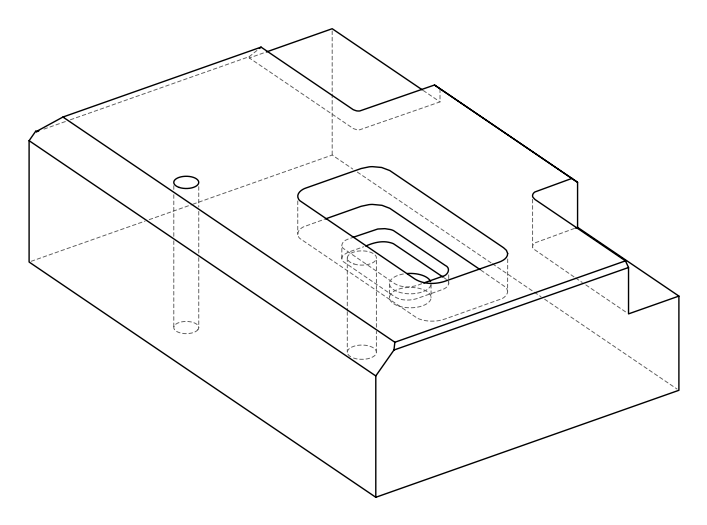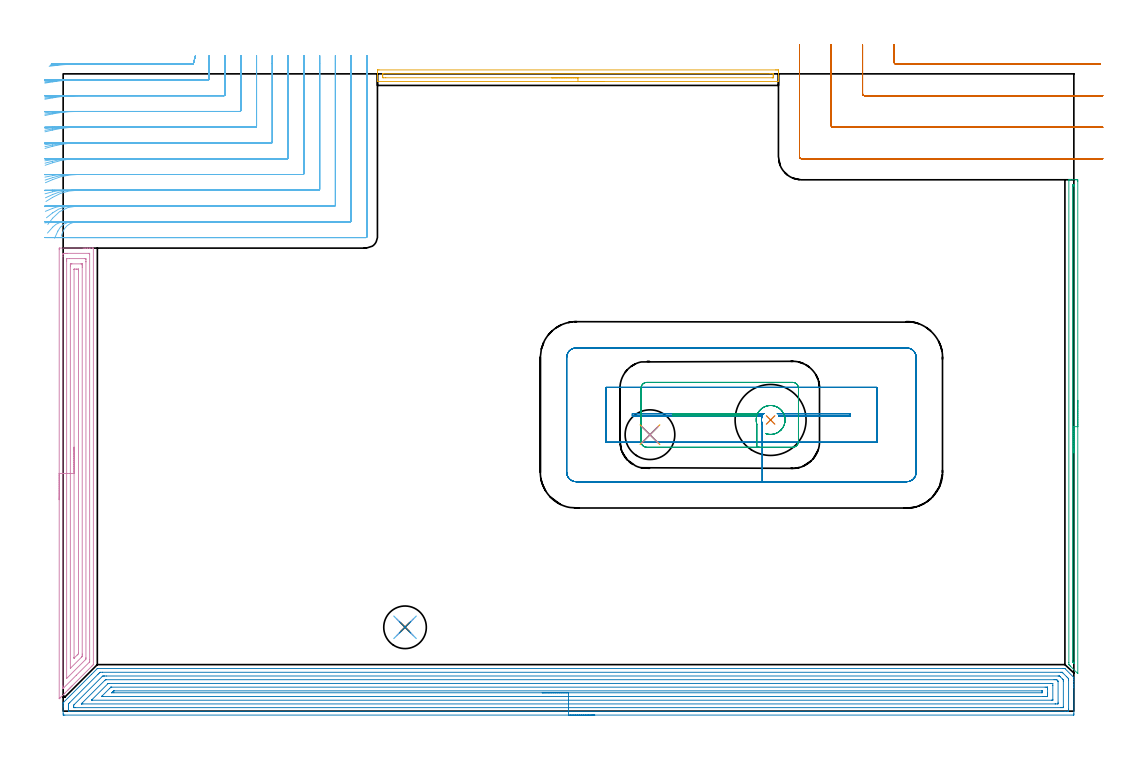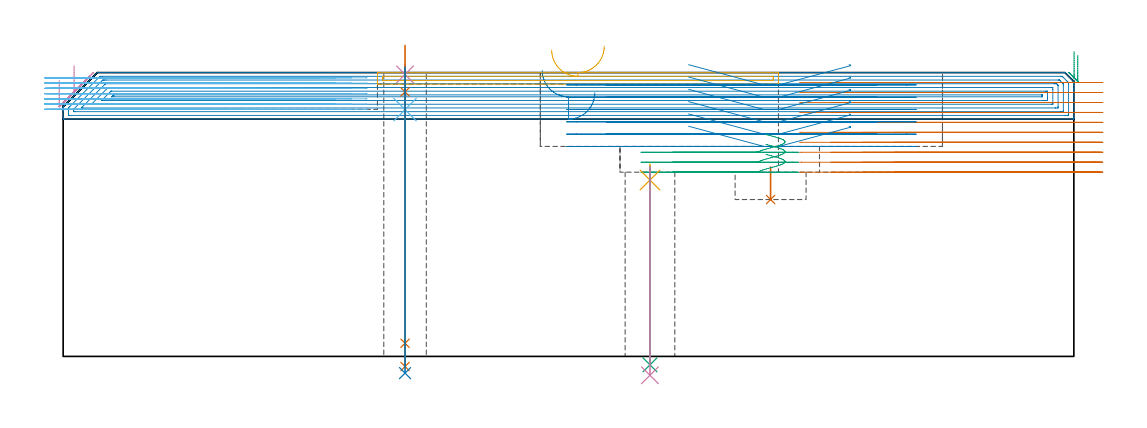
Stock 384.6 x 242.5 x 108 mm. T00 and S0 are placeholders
(PLAN: 16 operations, 11 tool changes, 82.8 min)
(1 INDEXABLE_INSERT_DRILL_BLIND_HOLE_FROM_SOLID | STEP1POCKET | UGT0302_006 | 0.06 min | 27630 mm3)
(2 AREA_MILL | FG_CHAMFER_SURFACE | UGT0205_001 | 21.48 min | 60246 mm3)
(3 AREA_MILL_1 | FG_CHAMFER_SURFACE_1 | UGT0205_001 | 3.13 min | 1088 mm3)
(4 AREA_MILL_2 | FG_CHAMFER_SURFACE_2 | UGT0205_001 | 6.86 min | 14331 mm3)
(5 AREA_MILL_3 | FG_CHAMFER_SURFACE_3 | UGT0205_001 | 2.61 min | 1537 mm3)
(6 MILL_CORNER_NOTCH_RECTANGULAR | CORNER_NOTCH_RECTANGULAR | UGT0201_126 | Follow Part, ap 2, ae 75% | 23.16 min | 110356 mm3)
(7 MILL_CORNER_NOTCH_RECTANGULAR_1 | CORNER_NOTCH_RECTANGULAR_1 | NXT0201_012 | Follow Part, ap 4, ae 75% | 10.89 min | 171018 mm3)
(8 MILL_RECTANGULAR_POCKET | POCKET_RECTANGULAR_STRAIGHT | UGT0201_136 | Follow Part, ap 5, ae 75% | 10.97 min | 284326 mm3)
(9 MILL_RECTANGULAR_POCKET_1 | POCKET_RECTANGULAR_STRAIGHT_1 | NXT0201_012 | Follow Part, ap 4, ae 75% | 1.79 min | 23810 mm3)
(10 SPOT_DRILL | STEP1HOLE | NXT0321_9005460120000 | 0.03 min | 35 mm3)
(11 SPOT_DRILL_1 | STEP1HOLE_1 | NXT0321_9005460120000 | 0.06 min | 228 mm3)
(12 DRILL_BLIND_HOLE_INTO_CENTER | STEP1HOLE | NXT0301_065 | 0.07 min | 898 mm3)
(13 GUN_DRILL_THROUGH_HOLE | STEP1HOLE | UGT0307_007 | 0.59 min | 7535 mm3)
(14 DRILL_TO_ENLARGE_THROUGH_HOLE | STEP1HOLE | UGT0301_286 | 0.47 min | 13749 mm3)
(15 DRILL_THROUGH_HOLE_INTO_CENTER | STEP1HOLE_1 | NXT0301_065 | 0.31 min | 4729 mm3)
(16 DRILL_TO_ENLARGE_THROUGH_HOLE_1 | STEP1HOLE_1 | UGT0301_257 | 0.33 min | 14749 mm3)
(TOOL UGT0302_006 | Indexable Insert Drill 27mm | D27 PA180 FL50 Z2)
(TOOL UGT0205_001 | Chamfer Mill 20 x 3 x 45 deg. | D20 FL50 Z2)
(TOOL UGT0201_126 | Carbide End Mill 8.0 | D8 FL15 Z4)
(TOOL NXT0201_012 | ENDMILL 16mm [2P460-1600-NA 1630] | D16 FL38 Z6)
(TOOL UGT0201_136 | Carbide End Mill 20.0 | D20 FL30 Z4)
(TOOL NXT0321_9005460120000 | NC Spot Drill, 142deg, 12mm, Carbide, Uncoated | D12 PA142 FL30 Z2)
(TOOL NXT0301_065 | Carbide Drill 9.4mm [860.1-0940-075A1-MM 2214] | D9.4 PA140 FL98 Z2)
(TOOL UGT0307_007 | Gun Drill 10 mm | D10 PA130 FL24 Z1)
(TOOL UGT0301_286 | Twist Drill 16.2 mm | D16.2 PA118 FL125 Z2)
(TOOL UGT0301_257 | Twist Drill 18.9 mm | D18.9 PA118 FL135 Z2)
(OP 1 INDEXABLE_INSERT_DRILL_BLIND_HOLE_FROM_SOLID)
G17 G21 G94 G90
T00 M6
G54
G17 G0 G90 X269.2 Y110.8 S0 M3
G43 Z118. H0
G94 G81 G98 Z59.7 F250. R72.1
G80
M5
M2
(OP 2 AREA_MILL)
G17 G21 G94 G90
T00 M6
G54
G17 G0 G90 X202.3 Y-1.5 S1061 M3
G43 Z118. H0
Z100.3
G94 G1 X202.262 Z99.428 F250.
X202.148 Z98.563
X201.959 Z97.712
X201.697 Z96.88
X201.363 Z96.074
X200.96 Z95.3
X200.491 Z94.564
X199.96 Z93.872
X199.371 Z93.229
X198.728 Z92.64
X198.036 Z92.108
X197.3 Z91.64
X196.526 Z91.237
X195.72 Z90.903
X194.888 Z90.641
X194.036 Z90.452
X193.172 Z90.338
X192.3 Z90.3
X0.622
X0.154 Y-1.495 Z90.302
X0.009 Y-1.491 Z90.305
X0. Y-1.034 Z90.762
Y1.614 Z93.409
Y2.304 Z94.104
Y2.937 Z94.737
Y3.034 Z94.834
X0.01 Y3.201 Z94.994
X0.171 Y3.371 Z95.171
X10.768 Y13.969 Z105.767
X12.975 Y16.175 Z107.974
X12.985 Y16.184 Z107.983
X13.004 Y16.194 Z107.99
X13.132 Y16.2 Z108.
X380.404
X381.196 Y16.194 Z107.992
X381.224 Y16.177 Z107.976
X384.539 Y12.861 Z104.659
X384.59 Y12.799 Z104.596
X384.6 Y12.741 Z104.54
Y12.645 Z104.444
Y12.012 Z103.811
Y11.321 Z103.116
Y10.094 Z101.891
Y9.556 Z101.351
Y8.942 Z100.738
Y-1.034 Z90.764
X384.598 Y-1.305 Z90.493
X384.59 Y-1.492 Z90.306
X384.401 Y-1.499 Z90.299
X192.3 Y-1.5 Z90.3
Y-0.086 Z91.714
X2.409 Y-0.085 Z91.715
X2.341
X2.029 Y-0.079 Z91.721
X2.01 Y0.023 Z91.823
X2.003 Y0.249 Z92.049
X2.001 Y0.731 Z92.531
X2. Y1.135 Z92.935
Y1.614 Z93.414
Y2.017 Z93.817
X2.004 Y2.496 Z94.296
X2.008 Y2.698 Z94.498
X2.01 Y2.747 Z94.547
X2.034 Y2.776 Z94.576
X2.078 Y2.823 Z94.623
X2.409 Y3.159 Z94.959
X2.519 Y3.27 Z95.07
X13.219 Y13.969 Z105.769
X13.621 Y14.368 Z106.168
X14.026 Y14.769 Z106.569
X14.098 Y14.779 Z106.579
X14.919 Y14.785 Z106.585
X14.986 Y14.786 Z106.586
X379.577
X379.99 Y14.784 Z106.584
X380.093 Y14.782 Z106.582
X380.143 Y14.779 Z106.579
X380.168 Y14.771 Z106.571
X380.202 Y14.739 Z106.539
X380.404 Y14.545 Z106.345
X381.864 Y13.086 Z104.886
X382.191 Y12.756 Z104.556
X382.462 Y12.476 Z104.276
X382.59 Y12.336 Z104.136
X382.593 Y12.204 Z104.004
X382.599 Y11.801 Z103.601
Y0.731 Z92.531
X382.597 Y0.33 Z92.13
X382.59 Y-0.069 Z91.731
X382.191 Y-0.083 Z91.717
X382.123 Y-0.084 Z91.716
X381.298 Y-0.086 Z91.714
X192.3
Y1.328 Z93.128
X4.485 Y1.329 Z93.129
X4.196
X4.1 Y1.331 Z93.131
X4.025 Y1.335 Z93.135
X4.01 Y1.337 Z93.137
X4.006 Y1.365 Z93.165
X4.003 Y1.42 Z93.22
X4.001 Y1.614 Z93.414
X4.002 Y1.805 Z93.605
X4.01 Y2.151 Z93.951
X4.028 Y2.317 Z94.117
X4.195 Y2.496 Z94.296
X14.852 Y13.153 Z104.953
X14.919 Y13.218 Z105.018
X15.076 Y13.364 Z105.164
X15.222 Y13.367 Z105.167
X15.525 Y13.37 Z105.17
X15.813 Y13.371 Z105.171
X16.418
X378.617
X378.906 Y13.369 Z105.169
X379.097 Y13.366 Z105.166
X379.126 Y13.364 Z105.164
X379.138 Y13.355 Z105.155
X379.166 Y13.332 Z105.132
X379.217 Y13.284 Z105.084
X379.415 Y13.086 Z104.886
X380.296 Y12.204 Z104.004
X380.404 Y12.095 Z103.895
X380.59 Y11.899 Z103.699
X380.596 Y11.515 Z103.315
X380.599 Y11.321 Z103.121
X380.6 Y1.614 Z93.414
X380.599 Y1.421 Z93.221
X380.593 Y1.356 Z93.156
X380.59 Y1.337 Z93.137
X380.582 Y1.335 Z93.135
X380.548 Y1.332 Z93.132
X380.404 Y1.33 Z93.13
X379.799 Y1.328 Z93.128
X379.51
X192.3
Y2.743 Z94.543
X7.52
X7.174 Y2.747 Z94.547
X6.947 Y2.75 Z94.55
X6.916 Y2.756 Z94.556
X6.941 Y2.785 Z94.585
X6.995 Y2.843 Z94.643
X7.071 Y2.922 Z94.722
X7.204 Y3.055 Z94.855
X15.813 Y11.663 Z103.463
X16.089 Y11.931 Z103.731
X16.11 Y11.949 Z103.749
X16.144 Y11.952 Z103.752
X16.224 Y11.955 Z103.755
X16.385 Y11.957 Z103.757
X377.08
X377.723 Y11.953 Z103.753
X377.98 Y11.95 Z103.75
X378.096 Y11.943 Z103.743
X378.253 Y11.795 Z103.595
X378.329 Y11.721 Z103.521
X378.372 Y11.677 Z103.477
X378.454 Y11.59 Z103.39
X378.59 Y11.44 Z103.24
X378.599 Y11.339 Z103.139
X378.6 Y11.321 Z103.121
Y3.379 Z95.179
X378.59 Y2.946 Z94.746
X378.573 Y2.75 Z94.55
X378.363 Y2.747 Z94.547
X377.723 Y2.743 Z94.543
X377.474
X192.3
Y4.157 Z95.957
X11.028 Y4.158 Z95.958
X10.887 Y4.159 Z95.959
X10.776 Y4.163 Z95.963
X10.77 Y4.164 Z95.964
Y4.167 Z95.967
X10.781 Y4.181 Z95.981
X10.86 Y4.261 Z96.061
X11.101 Y4.502 Z96.302
X17.037 Y10.439 Z102.239
X17.101 Y10.5 Z102.3
X17.129 Y10.524 Z102.324
X17.142 Y10.532 Z102.332
X17.179 Y10.536 Z102.336
X17.389 Y10.541 Z102.341
X17.495 Y10.543 Z102.343
X375.936
X376.042 Y10.541 Z102.341
X376.253 Y10.536 Z102.336
X376.59 Y10.526 Z102.326
X376.592 Y10.439 Z102.239
X376.599 Y9.784 Z101.584
Y4.488 Z96.288
X376.596 Y4.261 Z96.061
X376.593 Y4.18 Z95.98
X376.591 Y4.166 Z95.966
X376.499 Y4.162 Z95.962
X376.359 Y4.159 Z95.959
X376.147 Y4.157 Z95.957
X376.042
X192.3
Y5.571 Z97.371
X15.152
X14.919 Y5.572 Z97.372
X14.825 Y5.574 Z97.374
X14.716 Y5.578 Z97.378
X14.642 Y5.583 Z97.383
X14.708 Y5.653 Z97.453
X14.809 Y5.759 Z97.559
X14.919 Y5.872 Z97.672
X14.997 Y5.949 Z97.749
X17.6 Y8.553 Z100.353
X17.721 Y8.674 Z100.474
X18.107 Y9.055 Z100.855
X18.166 Y9.109 Z100.909
X18.182 Y9.122 Z100.922
X18.207 Y9.124 Z100.924
X18.263 Y9.127 Z100.927
X18.494 Y9.128 Z100.928
X373.688 Y9.129 Z100.929
X374.149 Y9.128 Z100.928
X374.585 Y9.125 Z100.925
X374.59 Y9.122 Z100.922
X374.597 Y9.114 Z100.914
X374.599 Y8.674 Z100.474
X374.6 Y8.228 Z100.028
Y6.909 Z98.709
X374.599 Y6.464 Z98.264
X374.597 Y6.026 Z97.826
X374.593 Y5.588 Z97.388
X374.149 Y5.578 Z97.378
X373.714 Y5.574 Z97.374
X373.255 Y5.572 Z97.372
X372.822 Y5.571 Z97.371
X192.3
Y6.985 Z98.785
X19.31 Y6.986 Z98.786
X18.556 Y6.991 Z98.791
X18.494 Y6.992 Z98.792
Y6.993 Z98.793
Y6.996 Z98.796
X18.894 Y7.396 Z99.196
X19.016 Y7.516 Z99.316
X19.155 Y7.65 Z99.45
X19.209 Y7.7 Z99.5
X19.255 Y7.708 Z99.508
X19.351 Y7.713 Z99.513
X19.387 Y7.714 Z99.514
X372.362
X372.441 Y7.713 Z99.513
X372.551 Y7.708 Z99.508
X372.591 Y7.7 Z99.5
X372.595 Y7.678 Z99.478
X372.597 Y7.652 Z99.452
X372.6 Y7.556 Z99.356
X372.598 Y7.232 Z99.032
X372.595 Y7.115 Z98.915
X372.59 Y7.037 Z98.837
X372.583 Y6.992 Z98.792
X372.284 Y6.985 Z98.785
X192.3
X191.428 Z98.823
X190.563 Z98.937
X189.712 Z99.126
X188.88 Z99.388
X188.074 Z99.722
X187.3 Z100.125
X186.564 Z100.594
X185.872 Z101.125
X185.229 Z101.714
X184.64 Z102.357
X184.108 Z103.05
X183.64 Z103.785
X183.237 Z104.559
X182.903 Z105.365
X182.641 Z106.197
X182.452 Z107.049
X182.338 Z107.914
X182.3 Z108.785
G0 Z118.
M5
M2
(OP 3 AREA_MILL_1)
G17 G21 G94 G90
T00 M6
G54
G17 G0 G90 X386.1 Y118.25 S1061 M3
G43 Z118. H0
Z114.6
G94 G1 Y118.212 Z113.728 F250.
Y118.098 Z112.864
Y117.909 Z112.012
Y117.647 Z111.18
Y117.313 Z110.374
Y116.91 Z109.6
Y116.442 Z108.864
Y115.91 Z108.172
Y115.321 Z107.529
Y114.678 Z106.94
Y113.986 Z106.408
Y113.25 Z105.94
Y112.476 Z105.537
Y111.67 Z105.203
Y110.838 Z104.941
Y109.986 Z104.752
Y109.122 Z104.638
Y108.25 Z104.6
X386.099 Y14.469 Z104.601
X386.093 Y14.307 Z104.607
X383.251 Y17.148 Z107.447
X383.085 Y17.313 Z107.61
X382.805 Y17.595 Z107.892
X382.705 Y17.698 Z107.991
X382.7 Y18.488 Z108.
Y202.031
X382.702 Y202.19 Z107.988
X382.843 Y202.198 Z107.849
X382.991 Y202.2 Z107.709
X383.299 Z107.4
X383.962 Z106.733
X385.17 Z105.527
X385.715 Y202.195 Z104.979
X386.091 Y202.19 Z104.604
X386.096 Y201.973 Z104.601
X386.099 Y201.585
X386.1 Y108.25 Z104.6
X384.686 Z106.014
X384.685 Y18.488 Z106.015
X384.683 Y18.258 Z106.017
X384.681 Y18.201 Z106.019
X384.68 Y18.186 Z106.02
X384.67 Y18.191 Z106.03
X384.614 Y18.243 Z106.086
X384.363 Y18.488 Z106.337
X384.257 Y18.598 Z106.443
X384.129 Y18.732 Z106.571
X384.121 Y18.814 Z106.579
X384.116 Y19.139 Z106.584
X384.115 Y19.225 Z106.585
Y199.798
X384.117 Y200.089 Z106.583
X384.119 Y200.161 Z106.581
X384.121 Y200.189 Z106.579
X384.138 Y200.192 Z106.562
X384.203 Y200.196 Z106.497
X384.445 Y200.199 Z106.255
X384.62 Y200.197 Z106.08
X384.651 Y200.195 Z106.049
X384.678 Y200.19 Z106.022
X384.68 Y200.15 Z106.02
X384.684 Y199.955 Z106.016
X384.685 Y199.798 Z106.015
X384.686 Y199.643 Z106.014
Y108.25
Y107.378 Z106.052
Y106.514 Z106.166
Y105.662 Z106.355
Y104.83 Z106.617
Y104.024 Z106.951
Y103.25 Z107.354
Y102.514 Z107.823
Y101.822 Z108.354
Y101.179 Z108.943
Y100.59 Z109.586
Y100.058 Z110.278
Y99.59 Z111.014
Y99.187 Z111.788
Y98.853 Z112.594
Y98.591 Z113.426
Y98.402 Z114.278
Y98.288 Z115.143
Y98.25 Z116.014
G0 Z118.
M5
M2
(OP 4 AREA_MILL_2)
G17 G21 G94 G90
T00 M6
G54
G17 G0 G90 X-1.5 Y80.45 S1061 M3
G43 Z118. H0
Z105.
G94 G1 Y80.488 Z104.128 F250.
Y80.602 Z103.264
Y80.791 Z102.412
Y81.053 Z101.58
Y81.387 Z100.774
Y81.79 Z100.
Y82.258 Z99.264
Y82.79 Z98.572
Y83.379 Z97.929
Y84.022 Z97.34
Y84.714 Z96.809
Y85.45 Z96.34
Y86.224 Z95.937
Y87.03 Z95.603
Y87.862 Z95.341
Y88.714 Z95.152
Y89.578 Z95.038
Y90.45 Z95.
Y175.605
X-1.494 Y176.126 Z95.003
X-1.491 Y176.19 Z95.006
X-1.421 Y176.2 Z95.076
X7.627 Z104.122
X8.21 Z104.708
X8.503 Z104.999
X9.086 Z105.583
X9.378 Z105.874
X9.963 Z106.462
X10.254 Z106.753
X11.13 Z107.629
X11.253 Z107.752
X11.379 Y176.197 Z107.871
X11.498 Y176.19 Z107.989
X11.5 Y176.051 Z108.
Y17.778
X11.495 Y17.706 Z107.99
X11.454 Y17.653 Z107.951
X11.132 Y17.332 Z107.632
X10.993 Y17.194 Z107.493
X3.384 Y9.583 Z99.882
X3.249 Y9.447 Z99.745
X3.112 Y9.311 Z99.61
X2.954 Y9.153 Z99.452
X2.811 Y9.009 Z99.306
X2.662 Y8.861 Z99.16
X2.524 Y8.723 Z99.022
X2.373 Y8.571 Z98.868
X2.217 Y8.416 Z98.714
X2.094 Y8.293 Z98.592
X1.935 Y8.133 Z98.43
X1.771 Y7.97 Z98.269
X1.664 Y7.863 Z98.162
X0.622 Y6.821 Z97.12
X0.434 Y6.632 Z96.93
X-0.18 Y6.02 Z96.32
X-0.905 Y5.295 Z95.594
X-1.083 Y5.117 Z95.417
X-1.202 Y4.998 Z95.298
X-1.354 Y4.849 Z95.146
X-1.493 Y4.719 Z95.006
X-1.5 Y4.849 Z95.
Y90.45
X-0.086 Z96.414
Y172.93
X-0.085 Y173.65 Z96.415
X-0.083 Y173.822 Z96.417
X-0.079 Y174.173 Z96.421
X0.259 Y174.191 Z96.759
X0.622 Y174.197 Z97.122
X1.126 Y174.2 Z97.626
X1.497 Z97.997
X9.883 Z106.383
X10.029 Y174.197 Z106.529
X10.055 Y174.195 Z106.555
X10.076 Y174.191 Z106.576
X10.079 Y174.16 Z106.579
X10.084 Y173.995 Z106.584
X10.085 Y173.822 Z106.585
X10.086 Y19.562 Z106.586
X10.083 Y18.843 Z106.583
X10.08 Y18.757 Z106.58
X10.078 Y18.74 Z106.578
X10.065 Y18.722 Z106.565
X10.018 Y18.67 Z106.518
X5. Y13.65 Z101.5
X0.211 Y8.861 Z96.711
X0.035 Y8.688 Z96.535
X-0.026 Y8.63 Z96.474
X-0.074 Y8.587 Z96.426
X-0.079 Y8.684 Z96.421
X-0.083 Y8.861 Z96.417
X-0.085 Y9.28 Z96.415
X-0.086 Y9.582 Z96.414
Y90.45
X1.329 Z97.829
Y171.147
X1.33 Y171.318 Z97.83
X1.336 Y172.039 Z97.836
X1.346 Y172.193 Z97.846
X2.373 Y172.2 Z98.873
X8.346 Y172.199 Z104.846
X8.503 Y172.195 Z105.003
X8.655 Y172.19 Z105.155
X8.665 Y172.039 Z105.165
X8.668 Y171.871 Z105.168
X8.671 Y171.147 Z105.171
Y170.975
Y20.282
X8.669 Y20.109 Z105.169
X8.663 Y19.775 Z105.163
X8.462 Y19.562 Z104.962
X1.329 Y12.428 Z97.829
Y90.45
X2.743 Z99.243
Y169.364
X2.744 Y169.877 Z99.244
X2.747 Y170.05 Z99.247
X2.75 Y170.179 Z99.25
X2.838 Y170.19 Z99.338
X3.249 Y170.199 Z99.749
X3.303 Y170.2 Z99.803
X6.806 Z103.306
X7.158 Y170.193 Z103.658
X7.241 Y170.19 Z103.741
X7.25 Y170.139 Z103.75
X7.252 Y170.078 Z103.752
X7.256 Y169.741 Z103.756
X7.257 Y169.364 Z103.757
Y168.848
Y21.721
X7.256 Y21.345 Z103.756
X7.253 Y20.834 Z103.753
X7.25 Y20.811 Z103.75
X7.242 Y20.798 Z103.742
X7.216 Y20.768 Z103.716
X7.148 Y20.698 Z103.648
X6.905 Y20.453 Z103.405
X2.851 Y16.4 Z99.351
X2.799 Y16.351 Z99.299
X2.766 Y16.323 Z99.266
X2.75 Y16.311 Z99.25
X2.748 Y16.334 Z99.248
X2.745 Y16.396 Z99.245
X2.743 Y16.51 Z99.243
Y90.45
X4.157 Z100.657
X4.158 Y168.009 Z100.658
X4.159 Y168.117 Z100.659
X4.161 Y168.169 Z100.661
X4.163 Y168.188 Z100.663
X4.189 Y168.19 Z100.689
X4.394 Y168.197 Z100.894
X5. Y168.2 Z101.5
X5.268 Y168.199 Z101.768
X5.721 Y168.193 Z102.221
X5.828 Y168.19 Z102.328
X5.837 Y168.183 Z102.337
X5.839 Y168.163 Z102.339
X5.841 Y168.114 Z102.341
X5.843 Y168.014 Z102.343
Y167.613
Y22.237
X5.841 Y22.022 Z102.341
X5.839 Y21.915 Z102.339
X5.836 Y21.865 Z102.336
X5.816 Y21.826 Z102.316
X5.611 Y21.615 Z102.111
X5.346 Y21.345 Z101.846
X4.288 Y20.287 Z100.788
X4.202 Y20.205 Z100.702
X4.168 Y20.176 Z100.668
X4.164 Y20.174 Z100.664
X4.162 Y20.197 Z100.662
X4.159 Y20.271 Z100.659
X4.157 Y20.42 Z100.657
Y20.453
Y90.45
Y91.322 Z100.695
Y92.186 Z100.809
Y93.038 Z100.998
Y93.87 Z101.26
Y94.676 Z101.594
Y95.45 Z101.997
Y96.186 Z102.465
Y96.878 Z102.996
Y97.521 Z103.586
Y98.11 Z104.229
Y98.642 Z104.921
Y99.11 Z105.657
Y99.513 Z106.431
Y99.847 Z107.237
Y100.109 Z108.069
Y100.298 Z108.92
Y100.412 Z109.785
Y100.45 Z110.657
G0 Z118.
M5
M2
(OP 5 AREA_MILL_3)
G17 G21 G94 G90
T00 M6
G54
G17 G0 G90 X205.9 Y239.6 S1061 M3
G43 Z118. H0
G94 G1 X205.862 Z117.128 F250.
X205.748 Z116.263
X205.559 Z115.412
X205.297 Z114.58
X204.963 Z113.774
X204.56 Z113.
X204.092 Z112.264
X203.56 Z111.572
X202.971 Z110.929
X202.328 Z110.34
X201.636 Z109.808
X200.9 Z109.34
X200.126 Z108.937
X199.32 Z108.603
X198.488 Z108.341
X197.636 Z108.152
X196.772 Z108.038
X195.9 Z108.
X119.737
X119.61 Y239.606 Z107.993
X119.6 Y239.87 Z107.729
Y240.919 Z106.68
Y241.259 Z106.34
Y241.8 Z105.796
Y242.071 Z105.526
Y242.681 Z104.916
Y242.951 Z104.646
X119.605 Y243.561 Z104.033
X119.609 Y243.991 Z103.604
X119.744 Y243.994 Z103.602
X120.182 Y244. Z103.6
X271.174
X271.618 Y243.999 Z103.601
X272.056 Y243.994 Z103.602
X272.191 Y243.99 Z103.604
X272.2 Y243.561 Z104.033
Y242.951 Z104.646
Y242.681 Z104.916
Y242.071 Z105.526
Y241.8 Z105.796
Y241.259 Z106.34
Y240.919 Z106.68
Y240.039 Z107.56
X272.199 Y239.868 Z107.73
X272.19 Y239.606 Z107.993
X272.063 Y239.6 Z108.
X195.9
Y241.014 Z106.586
X122.759
X121.964 Y241.015 Z106.585
X121.866 Y241.016 Z106.584
X121.618 Y241.021 Z106.579
X121.61 Y241.101 Z106.499
X121.603 Y241.276 Z106.324
X121.601 Y241.8 Z105.8
Y242.159 Z105.441
X121.605 Y242.519 Z105.081
X121.608 Y242.566 Z105.034
X121.613 Y242.58 Z105.02
X121.618 Y242.582 Z105.018
X121.666 Y242.584 Z105.016
X121.765 Y242.585 Z105.015
X121.964 Y242.586 Z105.014
X269.041
X269.836 Y242.585 Z105.015
X269.934 Y242.584 Z105.016
X270.182 Y242.579 Z105.021
X270.19 Y242.499 Z105.101
X270.197 Y242.324 Z105.276
X270.199 Y241.8 Z105.8
X270.2 Y241.441 Z106.159
X270.195 Y241.081 Z106.519
X270.192 Y241.034 Z106.566
X270.187 Y241.02 Z106.58
X270.182 Y241.018 Z106.582
X270.134 Y241.016 Z106.584
X270.035 Y241.015 Z106.585
X269.836 Y241.014 Z106.586
X195.9
X195.028 Z106.624
X194.164 Z106.738
X193.312 Z106.927
X192.48 Z107.189
X191.674 Z107.523
X190.9 Z107.926
X190.164 Z108.394
X189.472 Z108.925
X188.829 Z109.515
X188.24 Z110.158
X187.708 Z110.85
X187.24 Z111.586
X186.837 Z112.36
X186.503 Z113.166
X186.241 Z113.998
X186.052 Z114.849
X185.938 Z115.714
X185.9 Z116.586
G0 Z118.
M5
M2
(OP 6 MILL_CORNER_NOTCH_RECTANGULAR)
G17 G21 G94 G90
T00 M6
G54
G17 G0 G90 X-5.331 Y245.38 S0 M3
G43 Z118. H0
Z106.
G94 G1 X-2.353 Y245.735 F250.
G2 X5.468 Y246.2 R66. F500.
G1 X49.205
G3 X49.587 Y246.5 R0.4
G1 X50.337 Y249.405 F250.
G0 Z118.
X-6.962 Y238.975
Z106.
G1 X-4. Y239.448
G2 X5.468 Y240.2 R60. F500.
G1 X55.205
G3 X55.6 Y240.595 R0.4
G1 Y246.5
Y249.5 F250.
G0 Z118.
X-6.954 Y232.838
Z106.
G1 X-4. Y233.364
G2 X5.468 Y234.2 R54. F500.
G1 X61.204
G3 X61.6 Y234.596 R0.4
G1 Y246.5
Y249.5 F250.
G0 Z118.
X-6.941 Y226.665
Z106.
G1 X-4. Y227.257
G2 X5.468 Y228.2 R48. F500.
G1 X67.204
G3 X67.6 Y228.596 R0.4
G1 Y246.5
Y249.5 F250.
G0 Z118.
X-6.923 Y220.443
Z106.
G1 X-4. Y221.119
G2 X5.468 Y222.2 R42. F500.
G1 X73.204
G3 X73.6 Y222.596 R0.4
G1 Y246.5
Y249.5 F250.
G0 Z118.
X-6.894 Y214.144
Z106.
G1 X-4. Y214.933
G2 X5.468 Y216.2 R36. F500.
G1 X79.204
G3 X79.6 Y216.596 R0.4
G1 Y246.5
Y249.5 F250.
G0 Z118.
X-6.847 Y207.72
Z106.
G1 X-4. Y208.667
G2 X5.468 Y210.2 R30. F500.
G1 X85.204
G3 X85.6 Y210.596 R0.4
G1 Y246.5
Y249.5 F250.
G0 Z118.
X-6.757 Y201.07
Z106.
G1 X-4. Y202.254
G2 X5.468 Y204.2 R24. F500.
G1 X91.203
G3 X91.6 Y204.597 R0.4
G1 Y246.5
Y249.5 F250.
G0 Z118.
X-6.551 Y193.931
Z106.
G1 X-4. Y195.509
G2 X5.468 Y198.2 R18. F500.
G1 X97.203
G3 X97.6 Y198.597 R0.4
G1 Y246.5
Y249.5 F250.
G0 Z118.
X-5.843 Y185.206
Z106.
G1 X-4. Y187.573
G2 X5.468 Y192.2 R12. F500.
G1 X103.203
G3 X103.6 Y192.597 R0.4
G1 Y246.5
Y249.5 F250.
G0 Z118.
X-0.689 Y180.791
Z106.
G1 X-0.187 Y182.204
G2 X5.468 Y186.2 R6. F500.
G1 X109.203
G3 X109.6 Y186.597 R0.4
G1 Y246.5
Y249.5 F250.
G0 Z118.
X2.468 Y180.2
Z106.
G1 X5.468
X115.203 F500.
G3 X115.6 Y180.597 R0.4
G1 Y246.5
Y249.5 F250.
G0 Z118.
X-4.969 Y245.729
Z104.
G1 X-1.98 Y245.976
G2 X3.456 Y246.2 R66. F500.
G1 X49.205
G3 X49.587 Y246.5 R0.4
G1 X50.337 Y249.405 F250.
G0 Z118.
X-6.977 Y239.362
Z104.
G1 X-4. Y239.735
G2 X3.456 Y240.2 R60. F500.
G1 X55.205
G3 X55.6 Y240.595 R0.4
G1 Y246.5
Y249.5 F250.
G0 Z118.
X-6.971 Y233.269
Z104.
G1 X-4. Y233.683
G2 X3.456 Y234.2 R54. F500.
G1 X61.205
G3 X61.6 Y234.596 R0.4
G1 Y246.5
Y249.5 F250.
G0 Z118.
X-6.964 Y227.151
Z104.
G1 X-4. Y227.617
G2 X3.456 Y228.2 R48. F500.
G1 X67.204
G3 X67.6 Y228.596 R0.4
G1 Y246.5
Y249.5 F250.
G0 Z118.
X-6.952 Y221.
Z104.
G1 X-4. Y221.533
G2 X3.456 Y222.2 R42. F500.
G1 X73.204
G3 X73.6 Y222.596 R0.4
G1 Y246.5
Y249.5 F250.
G0 Z118.
X-6.935 Y214.798
Z104.
G1 X-4. Y215.419
G2 X3.456 Y216.2 R36. F500.
G1 X79.204
G3 X79.6 Y216.596 R0.4
G1 Y246.5
Y249.5 F250.
G0 Z118.
X-6.906 Y208.513
Z104.
G1 X-4. Y209.259
G2 X3.456 Y210.2 R30. F500.
G1 X85.204
G3 X85.6 Y210.596 R0.4
G1 Y246.5
Y249.5 F250.
G0 Z118.
X-6.852 Y202.08
Z104.
G1 X-4. Y203.012
G2 X3.456 Y204.2 R24. F500.
G1 X91.203
G3 X91.6 Y204.597 R0.4
G1 Y246.5
Y249.5 F250.
G0 Z118.
X-6.731 Y195.34
Z104.
G1 X-4. Y196.583
G2 X3.456 Y198.2 R18. F500.
G1 X97.203
G3 X97.6 Y198.597 R0.4
G1 Y246.5
Y249.5 F250.
G0 Z118.
X-6.351 Y187.738
Z104.
G1 X-4. Y189.602
G2 X3.456 Y192.2 R12. F500.
G1 X103.203
G3 X103.6 Y192.597 R0.4
G1 Y246.5
Y249.5 F250.
G0 Z118.
X-3.248 Y179.967
Z104.
G1 X-2. Y182.695
G2 X3.456 Y186.2 R6. F500.
G1 X109.203
G3 X109.6 Y186.597 R0.4
G1 Y246.5
Y249.5 F250.
G0 Z118.
X0.456 Y180.2
Z104.
G1 X3.456
X115.203 F500.
G3 X115.6 Y180.597 R0.4
G1 Y246.5
Y249.5 F250.
G0 Z118.
X-4.599 Y246.069
Z102.
G1 X-1.601 Y246.166
G2 X0.524 Y246.2 R66. F500.
G1 X49.205
G3 X49.587 Y246.5 R0.4
G1 X50.337 Y249.405 F250.
G0 Z118.
X-6.991 Y239.803
Z102.
G1 X-4. Y240.029
G2 X0.524 Y240.2 R60. F500.
G1 X55.205
G3 X55.6 Y240.595 R0.4
G1 Y246.5
Y249.5 F250.
G0 Z118.
X-6.989 Y233.759
Z102.
G1 X-4. Y234.01
G2 X0.524 Y234.2 R54. F500.
G1 X61.205
G3 X61.6 Y234.595 R0.4
G1 Y246.5
Y249.5 F250.
G0 Z118.
X-6.987 Y227.704
Z102.
G1 X-4. Y227.986
G2 X0.524 Y228.2 R48. F500.
G1 X67.204
G3 X67.6 Y228.596 R0.4
G1 Y246.5
Y249.5 F250.
G0 Z118.
X-6.983 Y221.633
Z102.
G1 X-4. Y221.956
G2 X0.524 Y222.2 R42. F500.
G1 X73.204
G3 X73.6 Y222.596 R0.4
G1 Y246.5
Y249.5 F250.
G0 Z118.
X-6.976 Y215.538
Z102.
G1 X-4. Y215.915
G2 X0.524 Y216.2 R36. F500.
G1 X79.204
G3 X79.6 Y216.596 R0.4
G1 Y246.5
Y249.5 F250.
G0 Z118.
X-6.966 Y209.405
Z102.
G1 X-4. Y209.857
G2 X0.524 Y210.2 R30. F500.
G1 X85.204
G3 X85.6 Y210.596 R0.4
G1 Y246.5
Y249.5 F250.
G0 Z118.
X-6.946 Y203.204
Z102.
G1 X-4. Y203.77
G2 X0.524 Y204.2 R24. F500.
G1 X91.203
G3 X91.6 Y204.597 R0.4
G1 Y246.5
Y249.5 F250.
G0 Z118.
X-6.904 Y196.868
Z102.
G1 X-4. Y197.622
G2 X0.524 Y198.2 R18. F500.
G1 X97.203
G3 X97.6 Y198.597 R0.4
G1 Y246.5
Y249.5 F250.
G0 Z118.
X-6.779 Y190.184
Z102.
G1 X-4. Y191.315
G2 X0.524 Y192.2 R12. F500.
G1 X103.203
G3 X103.6 Y192.597 R0.4
G1 Y246.5
Y249.5 F250.
G0 Z118.
X-5.962 Y181.915
Z102.
G1 X-3.979 Y184.166
G2 X0.524 Y186.2 R6. F500.
G1 X109.203
G3 X109.6 Y186.597 R0.4
G1 Y246.5
Y249.5 F250.
G0 Z118.
X-2.476 Y180.2
Z102.
G1 X0.524
X115.203 F500.
G3 X115.6 Y180.597 R0.4
G1 Y246.5
Y249.5 F250.
G0 Z118.
X-4.52 Y246.2
Z100.
G1 X-1.52
X49.205 F500.
G3 X49.587 Y246.5 R0.4
G1 X50.337 Y249.405 F250.
G0 Z118.
X-7. Y240.157
Z100.
G1 X-4. Y240.195
G2 X-3.243 Y240.2 R60. F500.
G1 X55.205
G3 X55.6 Y240.595 R0.4
G1 Y246.5
Y249.5 F250.
G0 Z118.
X-7. Y234.153
Z100.
G1 X-4. Y234.195
G2 X-3.243 Y234.2 R54. F500.
G1 X61.205
G3 X61.6 Y234.595 R0.4
G1 Y246.5
Y249.5 F250.
G0 Z118.
X-7. Y228.147
Z100.
G1 X-4. Y228.194
G2 X-3.243 Y228.2 R48. F500.
G1 X67.204
G3 X67.6 Y228.596 R0.4
G1 Y246.5
Y249.5 F250.
G0 Z118.
X-7. Y222.139
Z100.
G1 X-4. Y222.193
G2 X-3.243 Y222.2 R42. F500.
G1 X73.204
G3 X73.6 Y222.596 R0.4
G1 Y246.5
Y249.5 F250.
G0 Z118.
X-6.999 Y216.129
Z100.
G1 X-4. Y216.192
G2 X-3.243 Y216.2 R36. F500.
G1 X79.204
G3 X79.6 Y216.596 R0.4
G1 Y246.5
Y249.5 F250.
G0 Z118.
X-6.999 Y210.115
Z100.
G1 X-4. Y210.19
G2 X-3.243 Y210.2 R30. F500.
G1 X85.204
G3 X85.6 Y210.596 R0.4
G1 Y246.5
Y249.5 F250.
G0 Z118.
X-6.999 Y204.093
Z100.
G1 X-4. Y204.188
G2 X-3.243 Y204.2 R24. F500.
G1 X91.204
G3 X91.6 Y204.596 R0.4
G1 Y246.5
Y249.5 F250.
G0 Z118.
X-6.997 Y198.058
Z100.
G1 X-4. Y198.184
G2 X-3.243 Y198.2 R18. F500.
G1 X97.203
G3 X97.6 Y198.597 R0.4
G1 Y246.5
Y249.5 F250.
G0 Z118.
X-6.994 Y191.987
Z100.
G1 X-4. Y192.176
G2 X-3.243 Y192.2 R12. F500.
G1 X103.203
G3 X103.6 Y192.597 R0.4
G1 Y246.5
Y249.5 F250.
G0 Z118.
X-6.976 Y185.773
Z100.
G1 X-4. Y186.152
G2 X-3.243 Y186.2 R6. F500.
G1 X109.203
G3 X109.6 Y186.597 R0.4
G1 Y246.5
Y249.5 F250.
G0 Z118.
X-6.243 Y180.2
Z100.
G1 X-3.243
X115.203 F500.
G3 X115.6 Y180.597 R0.4
G1 Y246.5
Y249.5 F250.
G0 Z118.
X-4.52 Y246.2
Z98.
G1 X-1.52
X49.205 F500.
G3 X49.587 Y246.5 R0.4
G1 X50.337 Y249.405 F250.
G0 Z118.
X-7. Y240.199
Z98.
G1 X-4. Y240.2
X49.205 F500.
X55.205
G3 X55.6 Y240.595 R0.4
G1 Y246.5
Y249.5 F250.
G0 Z118.
X-7. Y234.199
Z98.
G1 X-4. Y234.2
X55.205 F500.
X61.205
G3 X61.6 Y234.595 R0.4
G1 Y246.5
Y249.5 F250.
G0 Z118.
X-7. Y228.199
Z98.
G1 X-4. Y228.2
X61.205 F500.
X67.204
G3 X67.6 Y228.596 R0.4
G1 Y246.5
Y249.5 F250.
G0 Z118.
X-7. Y222.199
Z98.
G1 X-4. Y222.2
X67.204 F500.
X73.204
G3 X73.6 Y222.596 R0.4
G1 Y246.5
Y249.5 F250.
G0 Z118.
X-7. Y216.199
Z98.
G1 X-4. Y216.2
X73.204 F500.
X79.204
G3 X79.6 Y216.596 R0.4
G1 Y246.5
Y249.5 F250.
G0 Z118.
X-7. Y210.199
Z98.
G1 X-4. Y210.2
X79.204 F500.
X85.204
G3 X85.6 Y210.596 R0.4
G1 Y246.5
Y249.5 F250.
G0 Z118.
X-7. Y204.199
Z98.
G1 X-4. Y204.2
X85.204 F500.
X91.204
G3 X91.6 Y204.596 R0.4
G1 Y246.5
Y249.5 F250.
G0 Z118.
X-7. Y198.198
Z98.
G1 X-4. Y198.2
X91.204 F500.
X97.203
G3 X97.6 Y198.597 R0.4
G1 Y246.5
Y249.5 F250.
G0 Z118.
X-7. Y192.197
Z98.
G1 X-4. Y192.2
X97.203 F500.
X103.203
G3 X103.6 Y192.597 R0.4
G1 Y246.5
Y249.5 F250.
G0 Z118.
X-7. Y186.195
Z98.
G1 X-4. Y186.2
X103.203 F500.
X109.203
G3 X109.6 Y186.597 R0.4
G1 Y246.5
Y249.5 F250.
G0 Z118.
X-6.989 Y180.2
Z98.
G1 X-3.989
X115.203 F500.
G3 X115.6 Y180.597 R0.4
G1 Y246.5
Y249.5 F250.
G0 Z118.
X-4.52 Y246.2
Z96.
G1 X-1.52
X49.205 F500.
G3 X49.587 Y246.5 R0.4
G1 X50.337 Y249.405 F250.
G0 Z118.
X-7. Y240.2
Z96.
G1 X-4.
X55.205 F500.
G3 X55.6 Y240.595 R0.4
G1 Y246.5
Y249.5 F250.
G0 Z118.
X-7. Y234.2
Z96.
G1 X-4.
X61.205 F500.
G3 X61.6 Y234.595 R0.4
G1 Y246.5
Y249.5 F250.
G0 Z118.
X-7. Y228.2
Z96.
G1 X-4.
X67.204 F500.
G3 X67.6 Y228.596 R0.4
G1 Y246.5
Y249.5 F250.
G0 Z118.
X-7. Y222.2
Z96.
G1 X-4.
X73.204 F500.
G3 X73.6 Y222.596 R0.4
G1 Y246.5
Y249.5 F250.
G0 Z118.
X-7. Y216.2
Z96.
G1 X-4.
X79.204 F500.
G3 X79.6 Y216.596 R0.4
G1 Y246.5
Y249.5 F250.
G0 Z118.
X-7. Y210.2
Z96.
G1 X-4.
X85.204 F500.
G3 X85.6 Y210.596 R0.4
G1 Y246.5
Y249.5 F250.
G0 Z118.
X-7. Y204.2
Z96.
G1 X-4.
X91.204 F500.
G3 X91.6 Y204.596 R0.4
G1 Y246.5
Y249.5 F250.
G0 Z118.
X-7. Y198.2
Z96.
G1 X-4.
X97.203 F500.
G3 X97.6 Y198.597 R0.4
G1 Y246.5
Y249.5 F250.
G0 Z118.
X-7. Y192.2
Z96.
G1 X-4.
X103.203 F500.
G3 X103.6 Y192.597 R0.4
G1 Y246.5
Y249.5 F250.
G0 Z118.
X-7. Y186.2
Z96.
G1 X-4.
X109.203 F500.
G3 X109.6 Y186.597 R0.4
G1 Y246.5
Y249.5 F250.
G0 Z118.
X-7. Y180.2
Z96.
G1 X-4.
X115.203 F500.
G3 X115.6 Y180.597 R0.4
G1 Y246.5
Y249.5 F250.
G0 Z118.
X-4.52 Y246.2
Z94.
G1 X-1.52
X49.205 F500.
G3 X49.587 Y246.5 R0.4
G1 X50.337 Y249.405 F250.
G0 Z118.
X-7. Y240.2
Z94.
G1 X-4.
X55.205 F500.
G3 X55.6 Y240.595 R0.4
G1 Y246.5
Y249.5 F250.
G0 Z118.
X-7. Y234.2
Z94.
G1 X-4.
X61.205 F500.
G3 X61.6 Y234.595 R0.4
G1 Y246.5
Y249.5 F250.
G0 Z118.
X-7. Y228.2
Z94.
G1 X-4.
X67.204 F500.
G3 X67.6 Y228.596 R0.4
G1 Y246.5
Y249.5 F250.
G0 Z118.
X-7. Y222.2
Z94.
G1 X-4.
X73.204 F500.
G3 X73.6 Y222.596 R0.4
G1 Y246.5
Y249.5 F250.
G0 Z118.
X-7. Y216.2
Z94.
G1 X-4.
X79.204 F500.
G3 X79.6 Y216.596 R0.4
G1 Y246.5
Y249.5 F250.
G0 Z118.
X-7. Y210.2
Z94.
G1 X-4.
X85.204 F500.
G3 X85.6 Y210.596 R0.4
G1 Y246.5
Y249.5 F250.
G0 Z118.
X-7. Y204.2
Z94.
G1 X-4.
X91.204 F500.
G3 X91.6 Y204.596 R0.4
G1 Y246.5
Y249.5 F250.
G0 Z118.
X-7. Y198.2
Z94.
G1 X-4.
X97.203 F500.
G3 X97.6 Y198.597 R0.4
G1 Y246.5
Y249.5 F250.
G0 Z118.
X-7. Y192.2
Z94.
G1 X-4.
X103.203 F500.
G3 X103.6 Y192.597 R0.4
G1 Y246.5
Y249.5 F250.
G0 Z118.
X-7. Y186.2
Z94.
G1 X-4.
X109.203 F500.
G3 X109.6 Y186.597 R0.4
G1 Y246.5
Y249.5 F250.
G0 Z118.
X-7. Y180.2
Z94.
G1 X-4.
X115.203 F500.
G3 X115.6 Y180.597 R0.4
G1 Y246.5
Y249.5 F250.
G0 Z118.
M5
M2
(OP 7 MILL_CORNER_NOTCH_RECTANGULAR_1)
G17 G21 G94 G90
T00 M6
G54
G17 G0 G90 X316.2 Y253.5 S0 M3
G43 Z118. H1
Z104.21
G94 G1 Y250.5 F250.
Y246.995 F500.
G3 X316.995 Y246.2 R0.8
G1 X391.693
X394.693 F250.
G0 Z118.
X304.2 Y253.5
Z104.21
G1 Y250.5
Y234.995 F500.
G3 X304.995 Y234.2 R0.8
G1 X392.6
X395.6 F250.
G0 Z118.
X292.2 Y253.5
Z104.21
G1 Y250.5
Y222.996 F500.
G3 X292.996 Y222.2 R0.8
G1 X392.6
X395.6 F250.
G0 Z118.
X280.2 Y253.5
Z104.21
G1 Y250.5
Y210.996 F500.
G3 X280.996 Y210.2 R0.8
G1 X392.6
X395.6 F250.
G0 Z118.
X316.2 Y253.5
Z100.42
G1 Y250.5
Y246.995 F500.
G3 X316.995 Y246.2 R0.8
G1 X391.693
X394.693 F250.
G0 Z118.
X304.2 Y253.5
Z100.42
G1 Y250.5
Y234.996 F500.
G3 X304.996 Y234.2 R0.8
G1 X392.6
X395.6 F250.
G0 Z118.
X292.2 Y253.5
Z100.42
G1 Y250.5
Y222.996 F500.
G3 X292.996 Y222.2 R0.8
G1 X392.6
X395.6 F250.
G0 Z118.
X280.2 Y253.5
Z100.42
G1 Y250.5
Y210.996 F500.
G3 X280.996 Y210.2 R0.8
G1 X392.6
X395.6 F250.
G0 Z118.
X316.2 Y253.5
Z96.63
G1 Y250.5
Y246.995 F500.
G3 X316.995 Y246.2 R0.8
G1 X391.693
X394.693 F250.
G0 Z118.
X304.2 Y253.5
Z96.63
G1 Y250.5
Y234.995 F500.
G3 X304.995 Y234.2 R0.8
G1 X392.6
X395.6 F250.
G0 Z118.
X292.2 Y253.5
Z96.63
G1 Y250.5
Y222.996 F500.
G3 X292.996 Y222.2 R0.8
G1 X392.6
X395.6 F250.
G0 Z118.
X280.2 Y253.5
Z96.63
G1 Y250.5
Y210.996 F500.
G3 X280.996 Y210.2 R0.8
G1 X392.6
X395.6 F250.
G0 Z118.
X316.2 Y253.5
Z92.84
G1 Y250.5
Y246.995 F500.
G3 X316.995 Y246.2 R0.8
G1 X391.693
X394.693 F250.
G0 Z118.
X304.2 Y253.5
Z92.84
G1 Y250.5
Y234.996 F500.
G3 X304.996 Y234.2 R0.8
G1 X392.6
X395.6 F250.
G0 Z118.
X292.2 Y253.5
Z92.84
G1 Y250.5
Y222.996 F500.
G3 X292.996 Y222.2 R0.8
G1 X392.6
X395.6 F250.
G0 Z118.
X280.2 Y253.5
Z92.84
G1 Y250.5
Y210.996 F500.
G3 X280.996 Y210.2 R0.8
G1 X392.6
X395.6 F250.
G0 Z118.
X316.2 Y253.5
Z89.05
G1 Y250.5
Y246.995 F500.
G3 X316.995 Y246.2 R0.8
G1 X391.693
X394.693 F250.
G0 Z118.
X304.2 Y253.5
Z89.05
G1 Y250.5
Y234.995 F500.
G3 X304.995 Y234.2 R0.8
G1 X392.6
X395.6 F250.
G0 Z118.
X292.2 Y253.5
Z89.05
G1 Y250.5
Y222.996 F500.
G3 X292.996 Y222.2 R0.8
G1 X392.6
X395.6 F250.
G0 Z118.
X280.2 Y253.5
Z89.05
G1 Y250.5
Y210.996 F500.
G3 X280.996 Y210.2 R0.8
G1 X392.6
X395.6 F250.
G0 Z118.
X316.2 Y253.5
Z85.26
G1 Y250.5
Y246.995 F500.
G3 X316.995 Y246.2 R0.8
G1 X391.693
X394.693 F250.
G0 Z118.
X304.2 Y253.5
Z85.26
G1 Y250.5
Y234.995 F500.
G3 X304.995 Y234.2 R0.8
G1 X392.6
X395.6 F250.
G0 Z118.
X292.2 Y253.5
Z85.26
G1 Y250.5
Y222.996 F500.
G3 X292.996 Y222.2 R0.8
G1 X392.6
X395.6 F250.
G0 Z118.
X280.2 Y253.5
Z85.26
G1 Y250.5
Y210.996 F500.
G3 X280.996 Y210.2 R0.8
G1 X392.6
X395.6 F250.
G0 Z118.
X316.2 Y253.5
Z81.47
G1 Y250.5
Y246.995 F500.
G3 X316.995 Y246.2 R0.8
G1 X391.693
X394.693 F250.
G0 Z118.
X304.2 Y253.5
Z81.47
G1 Y250.5
Y234.995 F500.
G3 X304.995 Y234.2 R0.8
G1 X392.6
X395.6 F250.
G0 Z118.
X292.2 Y253.5
Z81.47
G1 Y250.5
Y222.996 F500.
G3 X292.996 Y222.2 R0.8
G1 X392.6
X395.6 F250.
G0 Z118.
X280.2 Y253.5
Z81.47
G1 Y250.5
Y210.996 F500.
G3 X280.996 Y210.2 R0.8
G1 X392.6
X395.6 F250.
G0 Z118.
X316.2 Y253.5
Z77.68
G1 Y250.5
Y246.995 F500.
G3 X316.995 Y246.2 R0.8
G1 X391.693
X394.693 F250.
G0 Z118.
X304.2 Y253.5
Z77.68
G1 Y250.5
Y234.995 F500.
G3 X304.995 Y234.2 R0.8
G1 X392.6
X395.6 F250.
G0 Z118.
X292.2 Y253.5
Z77.68
G1 Y250.5
Y222.996 F500.
G3 X292.996 Y222.2 R0.8
G1 X392.6
X395.6 F250.
G0 Z118.
X280.2 Y253.5
Z77.68
G1 Y250.5
Y210.996 F500.
G3 X280.996 Y210.2 R0.8
G1 X392.6
X395.6 F250.
G0 Z118.
X316.2 Y253.5
Z73.89
G1 Y250.5
Y246.995 F500.
G3 X316.995 Y246.2 R0.8
G1 X391.693
X394.693 F250.
G0 Z118.
X304.2 Y253.5
Z73.89
G1 Y250.5
Y234.995 F500.
G3 X304.995 Y234.2 R0.8
G1 X392.6
X395.6 F250.
G0 Z118.
X292.2 Y253.5
Z73.89
G1 Y250.5
Y222.996 F500.
G3 X292.996 Y222.2 R0.8
G1 X392.6
X395.6 F250.
G0 Z118.
X280.2 Y253.5
Z73.89
G1 Y250.5
Y210.996 F500.
G3 X280.996 Y210.2 R0.8
G1 X392.6
X395.6 F250.
G0 Z118.
X316.2 Y253.5
Z70.1
G1 Y250.5
Y246.995 F500.
G3 X316.995 Y246.2 R0.8
G1 X391.693
X394.693 F250.
G0 Z118.
X304.2 Y253.5
Z70.1
G1 Y250.5
Y234.995 F500.
G3 X304.995 Y234.2 R0.8
G1 X392.6
X395.6 F250.
G0 Z118.
X292.2 Y253.5
Z70.1
G1 Y250.5
Y222.996 F500.
G3 X292.996 Y222.2 R0.8
G1 X392.6
X395.6 F250.
G0 Z118.
X280.2 Y253.5
Z70.1
G1 Y250.5
Y210.996 F500.
G3 X280.996 Y210.2 R0.8
G1 X392.6
X395.6 F250.
G0 Z118.
M5
M2
(OP 8 MILL_RECTANGULAR_POCKET)
G17 G21 G94 G90
T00 M6
G54
G17 G0 G90 X299.069 Y113.2 S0 M3
G43 Z118. H0
Z111.
G94 G1 X299.6 Z110.858 F250.
Y112.3 Z110.617
X272.356 Z103.317
X299.6 F500.
Y113.2
X271.74
G0 X237.99 Z111.
G1 X266.664 Z103.317 F250.
X216.6 F500.
Y112.3
X266.047
G3 X266.047 Y109.289 R3.501
G1 Y102.3
X309.6
Y123.2
X206.6
Y102.3
X266.047
Y87.3
X321.
G3 X324.6 Y90.9 R3.6
G1 Y134.6
G3 X321. Y138.2 R3.6
G1 X195.2
G3 X191.6 Y134.6 R3.6
G1 Y90.9
G3 X195.2 Y87.3 R3.6
G1 X266.047
X267.047
G0 X299.07 Y113.2 Z106.317
G1 X299.6 Z106.175 F250.
Y112.3 Z105.933
X272.356 Z98.633
X299.6 F500.
Y113.2
X271.74
G0 X237.99 Z106.317
G1 X266.664 Z98.633 F250.
X216.6 F500.
Y112.3
X266.047
G3 X266.047 Y109.289 R3.501
G1 Y102.3
X309.6
Y123.2
X206.6
Y102.3
X266.047
Y87.3
X321.
G3 X324.6 Y90.9 R3.6
G1 Y134.6
G3 X321. Y138.2 R3.6
G1 X195.2
G3 X191.6 Y134.6 R3.6
G1 Y90.9
G3 X195.2 Y87.3 R3.6
G1 X266.047
X267.047
G0 X299.07 Y113.2 Z101.633
G1 X299.6 Z101.491 F250.
Y112.3 Z101.25
X272.356 Z93.95
X299.6 F500.
Y113.2
X271.74
G0 X237.99 Z101.633
G1 X266.664 Z93.95 F250.
X216.6 F500.
Y112.3
X266.047
G3 X266.047 Y109.289 R3.501
G1 Y102.3
X309.6
Y123.2
X206.6
Y102.3
X266.047
Y87.3
X321.
G3 X324.6 Y90.9 R3.6
G1 Y134.6
G3 X321. Y138.2 R3.6
G1 X195.2
G3 X191.6 Y134.6 R3.6
G1 Y90.9
G3 X195.2 Y87.3 R3.6
G1 X266.047
X267.047
G0 X299.069 Y113.2 Z96.95
G1 X299.6 Z96.808 F250.
Y112.3 Z96.567
X272.356 Z89.267
X299.6 F500.
Y113.2
X271.74
G0 X237.99 Z96.95
G1 X266.664 Z89.267 F250.
X216.6 F500.
Y112.3
X266.047
G3 X266.047 Y109.289 R3.501
G1 Y102.3
X309.6
Y123.2
X206.6
Y102.3
X266.047
Y87.3
X321.
G3 X324.6 Y90.9 R3.6
G1 Y134.6
G3 X321. Y138.2 R3.6
G1 X195.2
G3 X191.6 Y134.6 R3.6
G1 Y90.9
G3 X195.2 Y87.3 R3.6
G1 X266.047
X267.047
G0 X299.069 Y113.2 Z92.267
G1 X299.6 Z92.124 F250.
Y112.3 Z91.883
X272.356 Z84.583
X299.6 F500.
Y113.2
X271.74
G0 X237.99 Z92.267
G1 X266.664 Z84.583 F250.
X216.6 F500.
Y112.3
X266.047
G3 X266.047 Y109.289 R3.501
G1 Y102.3
X309.6
Y123.2
X206.6
Y102.3
X266.047
Y87.3
X321.
G3 X324.6 Y90.9 R3.6
G1 Y134.6
G3 X321. Y138.2 R3.6
G1 X195.2
G3 X191.6 Y134.6 R3.6
G1 Y90.9
G3 X195.2 Y87.3 R3.6
G1 X266.047
X267.047
G0 X299.069 Y113.2 Z87.583
G1 X299.6 Z87.441 F250.
Y112.3 Z87.2
X272.356 Z79.9
X299.6 F500.
Y113.2
X271.74
G0 X237.99 Z87.583
G1 X266.664 Z79.9 F250.
X216.6 F500.
Y112.3
X266.047
G3 X266.047 Y109.289 R3.501
G1 Y102.3
X309.6
Y123.2
X206.6
Y102.3
X266.047
Y87.3
X321.
G3 X324.6 Y90.9 R3.6
G1 Y134.6
G3 X321. Y138.2 R3.6
G1 X195.2
G3 X191.6 Y134.6 R3.6
G1 Y90.9
G3 X195.2 Y87.3 R3.6
G1 X266.047
X267.047
G0 Z118.
M5
M2
(OP 9 MILL_RECTANGULAR_POCKET_1)
G17 G21 G94 G90
T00 M6
G54
G17 G0 G90 X267.427 Y105.599 S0 M3
G43 Z118. H1
Z84.47
G94 G1 X267.6 Y105.53 Z84.42 F250.
X267.924 Y105.452 Z84.331
X268.248 Y105.376 Z84.242
X269.146 Y105.297 Z84.
X270.046 Y105.364 Z83.758
X270.923 Y105.577 Z83.517
X271.753 Y105.929 Z83.275
X272.515 Y106.412 Z83.033
X273.189 Y107.012 Z82.791
X273.757 Y107.713 Z82.55
X273.928 Y107.998 Z82.461
X274.097 Y108.284 Z82.372
X274.436 Y109.098 Z82.135
X274.64 Y109.955 Z81.899
X274.705 Y110.834 Z81.663
X274.629 Y111.713 Z81.427
X274.414 Y112.567 Z81.191
X274.065 Y113.377 Z80.954
X273.592 Y114.121 Z80.718
X273.006 Y114.779 Z80.482
X272.322 Y115.336 Z80.246
X271.558 Y115.776 Z80.009
X270.734 Y116.089 Z79.773
X269.87 Y116.266 Z79.537
X269.539 Y116.286 Z79.448
X269.208 Y116.306 Z79.359
X268.362 Y116.241 Z79.132
X267.537 Y116.046 Z78.905
X266.751 Y115.728 Z78.678
X266.024 Y115.292 Z78.45
X265.372 Y114.751 Z78.223
X264.81 Y114.115 Z77.996
X264.353 Y113.401 Z77.769
X264.214 Y113.1 Z77.68
X231.9 F500.
Y112.4
X263.947
G3 X263.947 Y109.186 R5.503
G1 Y100.4
X277.6
G3 X279.8 Y102.6 R2.2
G1 Y122.9
G3 X277.6 Y125.1 R2.2
G1 X222.1
G3 X219.9 Y122.9 R2.2
G1 Y102.6
G3 X222.1 Y100.4 R2.2
G1 X263.947
X264.947
G0 X267.429 Y105.607 Z80.68
G1 X267.952 Y105.438 Z80.533 F250.
X268.693 Y105.318 Z80.332
X269.531 Y105.308 Z80.107
X270.361 Y105.424 Z79.882
X271.164 Y105.663 Z79.658
X271.922 Y106.022 Z79.433
X272.617 Y106.49 Z79.209
X273.233 Y107.058 Z78.984
X273.757 Y107.713 Z78.76
X273.928 Y107.998 Z78.67
X274.097 Y108.284 Z78.581
X274.435 Y109.098 Z78.345
X274.64 Y109.955 Z78.109
X274.705 Y110.834 Z77.873
X274.629 Y111.712 Z77.637
X274.414 Y112.567 Z77.4
X274.065 Y113.377 Z77.164
X273.591 Y114.12 Z76.928
X273.005 Y114.779 Z76.692
X272.322 Y115.335 Z76.456
X271.558 Y115.776 Z76.219
X270.734 Y116.088 Z75.983
X269.87 Y116.266 Z75.747
X269.539 Y116.286 Z75.658
X269.208 Y116.306 Z75.569
X268.362 Y116.241 Z75.342
X267.537 Y116.046 Z75.115
X266.751 Y115.728 Z74.888
X266.024 Y115.292 Z74.66
X265.372 Y114.751 Z74.433
X264.81 Y114.115 Z74.206
X264.353 Y113.401 Z73.979
X264.214 Y113.1 Z73.89
X231.9 F500.
Y112.4
X263.947
G3 X263.947 Y109.186 R5.503
G1 Y100.4
X277.6
G3 X279.8 Y102.6 R2.2
G1 Y122.9
G3 X277.6 Y125.1 R2.2
G1 X222.1
G3 X219.9 Y122.9 R2.2
G1 Y102.6
G3 X222.1 Y100.4 R2.2
G1 X263.947
X264.947
G0 X267.429 Y105.607 Z76.89
G1 X267.952 Y105.438 Z76.743 F250.
X268.693 Y105.318 Z76.542
X269.531 Y105.308 Z76.317
X270.361 Y105.424 Z76.092
X271.164 Y105.663 Z75.868
X271.922 Y106.022 Z75.643
X272.617 Y106.49 Z75.419
X273.233 Y107.058 Z75.194
X273.757 Y107.713 Z74.97
X273.928 Y107.998 Z74.88
X274.097 Y108.284 Z74.791
X274.435 Y109.098 Z74.555
X274.64 Y109.955 Z74.319
X274.705 Y110.834 Z74.083
X274.629 Y111.712 Z73.847
X274.414 Y112.567 Z73.61
X274.065 Y113.377 Z73.374
X273.591 Y114.12 Z73.138
X273.005 Y114.779 Z72.902
X272.322 Y115.335 Z72.666
X271.558 Y115.776 Z72.429
X270.734 Y116.088 Z72.193
X269.87 Y116.266 Z71.957
X269.539 Y116.286 Z71.868
X269.208 Y116.306 Z71.779
X268.362 Y116.241 Z71.552
X267.537 Y116.046 Z71.325
X266.751 Y115.728 Z71.098
X266.024 Y115.292 Z70.87
X265.372 Y114.751 Z70.643
X264.81 Y114.115 Z70.416
X264.353 Y113.401 Z70.189
X264.214 Y113.1 Z70.1
X231.9 F500.
Y112.4
X263.947
G3 X263.947 Y109.186 R5.503
G1 Y100.4
X277.6
G3 X279.8 Y102.6 R2.2
G1 Y122.9
G3 X277.6 Y125.1 R2.2
G1 X222.1
G3 X219.9 Y122.9 R2.2
G1 Y102.6
G3 X222.1 Y100.4 R2.2
G1 X263.947
X264.947
G0 Z118.
M5
M2
(OP 10 SPOT_DRILL)
G17 G21 G94 G90
T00 M6
G54
G17 G0 G90 X130.1 Y31.9 S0 M3
G43 Z118. H0
G94 G81 G98 Z107.303 F250. R111.
G80
M5
M2
(OP 11 SPOT_DRILL_1)
G17 G21 G94 G90
T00 M6
G54
G17 G0 G90 X223.3 Y105.2 S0 M3
G43 Z118. H0
G94 G81 G98 Z67.1 F250. R73.1
G80
M5
M2
(OP 12 DRILL_BLIND_HOLE_INTO_CENTER)
G17 G21 G94 G90
T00 M6
G54
G17 G0 G90 X130.1 Y31.9 S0 M3
G43 Z118. H1
G94 G81 G98 Z93.9 F250. R110.
G80
M5
M2
(OP 13 GUN_DRILL_THROUGH_HOLE)
G17 G21 G94 G90
T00 M6
G54
G17 G0 G90 X130.1 Y31.9 M8
G43 Z118.328 H0
S716 M3
G94 G1 Z100.668 F125. M26
G4 X.084
Z5. F250.
G4 X.084
Z-3.832 F125.
G4 X.084
M5
M9
G0 Z118.328
M2
(OP 14 DRILL_TO_ENLARGE_THROUGH_HOLE)
G17 G21 G94 G90
T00 M6
G54
G17 G0 G90 X130.1 Y31.9 S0 M3
G43 Z118. H0
G94 G73 G98 Z-6.367 F250. Q14.296 R110.
G80
M5
M2
(OP 15 DRILL_THROUGH_HOLE_INTO_CENTER)
G17 G21 G94 G90
T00 M6
G54
G17 G0 G90 X223.3 Y105.2 S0 M3
G43 Z118. H1
G94 G73 G98 Z-3.211 F250. Q9.164 R72.1
G80
M5
M2
(OP 16 DRILL_TO_ENLARGE_THROUGH_HOLE_1)
G17 G21 G94 G90
T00 M6
G54
G17 G0 G90 X223.3 Y105.2 S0 M3
G43 Z118. H0
G94 G73 G98 Z-7.178 F250. Q15.456 R72.1
G80
M5
M2
